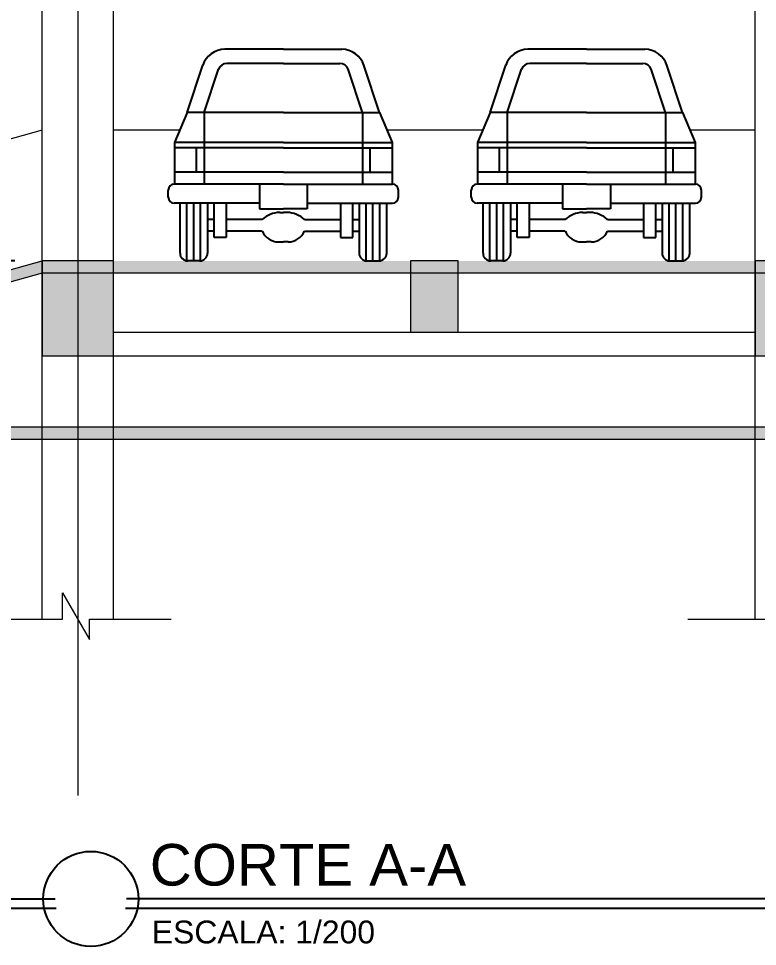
# Model space of a CAD drawing. Header units: millimetres. Extents: x 485872 to 486142, y -52344 to -52207.
# Drawn here: x 486095.54 to 486101.76, y -52343.65 to -52335.84 of the extents above; entities that cross this region are included whole.
import ezdxf

# ---------------------------------------------------------------- set-up
doc = ezdxf.new("R2010")
doc.units = ezdxf.units.MM
doc.header["$LTSCALE"] = 15
doc.header["$PDMODE"] = 2
doc.header["$PDSIZE"] = -10
doc.linetypes.add('DASHDOTX2', pattern=[50.8, 25.4, -12.7, 0, -12.7])
doc.layers.add('G', color=8, linetype='Continuous')
doc.styles.add('ATTR', font='romans.shx', dxfattribs={"width": 0.8, "height": 0.7})
doc.styles.add('SANSSERIF', font='sas_____.pfb')
doc.styles.get("Standard").update_dxf_attribs({"font": ''})
doc.styles.get('Standard').set_extended_font_data('Flux Architect', italic=True)
doc.dimstyles.get("Standard").update_dxf_attribs({"dimtxt": 0.2, "dimasz": 0.15, "dimexe": 0.1, "dimexo": 0.3, "dimgap": 0.1, "dimtad": 1, "dimzin": 0, "dimdsep": 46, "dimtxsty": 'Standard', "dimblk": 'ARCHTICK', "dimcen": 0.09, "dimdle": 0.1, "dimclrd": 4, "dimclrt": 2, "dimadec": 0, "dimazin": 0, "dimtfac": 1, "dimtofl": 0, "dimtmove": 0, "dimatfit": 3, "dimfxl": 1, "dimtfillclr": 1, "dimtolj": 1, "dimtzin": 0, "dimarcsym": 1})

# ---------------------------------------------------------------- blocks, each defined once
blk = doc.blocks.new('Bronco BV')
at = {"linetype": 'Continuous'}
for p, q in [((0, 67.07), (-18.5, 67.07)), ((0, 67.07), (18.5, 67.07)), ((-30.49, 47.08), (-25.52, 62)), ((0, 62.58), (-17.94, 62.58)), ((0, 62.58), (17.94, 62.58)), ((30.49, 47.08), (25.52, 62)), ((-25.06, 47.08), (-20.52, 60.71)), ((25.06, 47.08), (20.52, 60.71)), ((-30.49, 47.08), (-34.45, 37.5)), ((0, 47.08), (-30.49, 47.08)), ((-25.06, 47.08), (-25.06, 24.36)), ((0, 47.08), (30.49, 47.08)), ((25.06, 47.08), (25.06, 24.36)), ((30.49, 47.08), (34.45, 37.5)), ((0, 37.5), (-34.45, 37.5)), ((-34.45, 37.5), (-34.45, 24.36)), ((0, 35.88), (-34.45, 35.88)), ((-27.53, 28.15), (-27.53, 35.88)), ((0, 37.5), (34.45, 37.5)), ((0, 35.88), (34.45, 35.88)), ((27.53, 28.15), (27.53, 35.88)), ((34.45, 37.5), (34.45, 24.36)), ((0, 28.15), (-34.45, 28.15)), ((0, 28.15), (34.45, 28.15)), ((0, 24.36), (-34.57, 24.36)), ((-7.6, 24.36), (-7.6, 16.54)), ((0, 24.36), (34.57, 24.36)), ((7.6, 24.36), (7.6, 16.54)), ((-36.45, 20.16), (-36.45, 22.47)), ((36.45, 20.16), (36.45, 22.47)), ((-7.6, 18.28), (-34.57, 18.28)), ((-32.74, 2.44), (-32.74, 18.28)), ((-30.56, 0.01), (-30.56, 18.28)), ((-28.38, 0), (-28.38, 18.28)), ((-26.2, 0.01), (-26.2, 18.28)), ((-24.02, 18.28), (-24.02, 2.44)), ((-21.97, 7.44), (-21.97, 18.28)), ((-18.14, 18.28), (-18.14, 7.44)), ((7.6, 18.28), (34.57, 18.28)), ((18.14, 18.28), (18.14, 7.44)), ((21.97, 7.44), (21.97, 18.28)), ((24.02, 18.28), (24.02, 2.44)), ((26.2, 0.01), (26.2, 18.28)), ((28.38, 0), (28.38, 18.28)), ((30.56, 0.01), (30.56, 18.28)), ((32.74, 2.44), (32.74, 18.28)), ((-7.6, 16.54), (0, 16.54)), ((-1.15, 15.33), (0, 15.33)), ((7.6, 16.54), (0, 16.54)), ((1.15, 15.33), (0, 15.33)), ((-21.97, 13.1), (-24.02, 13.1)), ((-6.7, 13.1), (-18.14, 13.1)), ((6.7, 13.1), (18.14, 13.1)), ((21.97, 13.1), (24.02, 13.1)), ((-21.97, 9.45), (-24.02, 9.45)), ((-6.7, 9.45), (-18.14, 9.45)), ((6.7, 9.45), (18.14, 9.45)), ((21.97, 9.45), (24.02, 9.45)), ((-18.14, 7.44), (-21.97, 7.44)), ((-1.5, 6.02), (0, 6.02)), ((1.5, 6.02), (0, 6.02)), ((18.14, 7.44), (21.97, 7.44)), ((-26.46, 0), (-30.3, 0)), ((26.46, 0), (30.3, 0))]:
    blk.add_line(p, q, dxfattribs=at)
for centre, radius, start, end in [((-18.5, 59.66), 7.4, 90, 161.6018), ((18.5, 59.66), 7.4, 18.3982, 90), ((-17.94, 59.85), 2.73, 90, 161.6018), ((17.94, 59.85), 2.73, 18.3982, 90), ((-34.57, 22.47), 1.88, 90, 180), ((34.57, 22.47), 1.88, 0, 90), ((-34.57, 20.16), 1.88, 180, 270), ((34.57, 20.16), 1.88, 270, 0), ((-1.15, 7.32), 8.01, 90, 133.8551), ((1.15, 7.32), 8.01, 46.1449, 90), ((-1.5, 11.68), 5.66, 203.2003, 270), ((1.5, 11.68), 5.66, 270, 336.7997), ((-30.3, 2.44), 2.44, 180, 270), ((-26.46, 2.44), 2.44, 270, 0), ((26.46, 2.44), 2.44, 180, 270), ((30.3, 2.44), 2.44, 270, 0)]:
    blk.add_arc(centre, radius, start, end, dxfattribs=at)
at = {"style": 'ATTR', "width": 0.8, "flags": 9}
blk.add_attdef('ESTCODE', (0, 0), '', height=0.0146, dxfattribs=at)
blk = doc.blocks.new('bihind car')
at = {"lineweight": 5, "xscale": 26.56285874016432, "yscale": 26.56285874016432, "zscale": 26.56285874016432}
blk.add_blockref('Bronco BV', (710396.4, -58255.1), dxfattribs=at)
blk = doc.blocks.new('01')
at = {"color": 1, "lineweight": -3}
for p, q in [((759112.1, -50321), (759787.5, -50321)), ((769811.4, -50321), (760387.5, -50321)), ((759795.6, -50401), (759112.1, -50401)), ((769811.4, -50401), (760379.5, -50401))]:
    blk.add_line(p, q, dxfattribs=at)
blk.add_circle((760087.5, -50321), 400, dxfattribs=at)
blk = doc.blocks.new('_ArchTick')
at = {"color": 0, "const_width": 0.15}
blk.add_lwpolyline([(-0.5, -0.5), (0.5, 0.5)], dxfattribs=at)
blk = doc.blocks.new('*D195')
at = {"color": 4, "linetype": 'Continuous', "lineweight": -2, "transparency": 16777216}
blk.add_line((486091.3396, -52339.3766), (486091.3396, -52337.7766), dxfattribs=at)
at = {"color": 0, "linetype": 'Continuous', "lineweight": -2, "transparency": 16777216}
for p, q in [((486095.5089, -52337.8766), (486091.2396, -52337.8766)), ((486093.4289, -52339.2766), (486091.2396, -52339.2766))]:
    blk.add_line(p, q, dxfattribs=at)
at = {"layer": 'Defpoints', "color": 0, "linetype": 'Continuous', "lineweight": 13, "transparency": 16777216}
for p in [(486091.3396, -52337.8766), (486095.8089, -52337.8766), (486093.7289, -52339.2766)]:
    blk.add_point(p, dxfattribs=at)
at = {"color": 4, "linetype": 'Continuous', "lineweight": -2, "transparency": 16777216, "xscale": 0.15, "yscale": 0.15, "zscale": 0.15}
for p, rotation in [((486091.3396, -52337.8766), 90), ((486091.3396, -52339.2766), 270)]:
    blk.add_blockref('_ArchTick', p, dxfattribs=dict(at, rotation=rotation))
at = {"color": 2, "linetype": 'Continuous', "lineweight": 13, "transparency": 16777216, "insert": (486091.1374, -52338.5766), "char_height": 0.2, "attachment_point": 5, "rotation": 90}
blk.add_mtext('\\A1;1.40', dxfattribs=at)
blk = doc.blocks.new('*D196')
at = {"color": 4, "linetype": 'Continuous', "lineweight": -2, "transparency": 16777216}
blk.add_line((486091.3396, -52337.9766), (486091.3396, -52335.0766), dxfattribs=at)
at = {"color": 0, "linetype": 'Continuous', "lineweight": -2, "transparency": 16777216}
for p, q in [((486096.1089, -52335.1766), (486091.2396, -52335.1766)), ((486095.5089, -52337.8766), (486091.2396, -52337.8766))]:
    blk.add_line(p, q, dxfattribs=at)
at = {"layer": 'Defpoints', "color": 0, "linetype": 'Continuous', "lineweight": 13, "transparency": 16777216}
for p in [(486091.3396, -52335.1766), (486096.4089, -52335.1766), (486095.8089, -52337.8766)]:
    blk.add_point(p, dxfattribs=at)
at = {"color": 4, "linetype": 'Continuous', "lineweight": -2, "transparency": 16777216, "xscale": 0.15, "yscale": 0.15, "zscale": 0.15}
for p, rotation in [((486091.3396, -52335.1766), 90), ((486091.3396, -52337.8766), 270)]:
    blk.add_blockref('_ArchTick', p, dxfattribs=dict(at, rotation=rotation))
at = {"color": 2, "linetype": 'Continuous', "lineweight": 13, "transparency": 16777216, "insert": (486091.1374, -52336.5266), "char_height": 0.2, "attachment_point": 5, "rotation": 90}
blk.add_mtext('\\A1;2.70', dxfattribs=at)

msp = doc.modelspace()

# ---------------------------------------------------------------- hatches: boundary and pattern name
at = {"linetype": 'Continuous', "lineweight": 13}
h = msp.add_hatch(color=256, dxfattribs=at)
h.dxf.hatch_style = 1
h.paths.add_polyline_path([(486095.7389, -52337.8766), (486095.7389, -52337.9805), (486091.1097, -52339.2766), (486090.7389, -52339.2766)])
h = msp.add_hatch(color=256, dxfattribs=at)
h.dxf.hatch_style = 1
h.paths.add_polyline_path([(486127.3389, -52337.8766), (486095.7389, -52337.8766), (486095.7389, -52337.9766), (486127.3389, -52337.9766)])
h = msp.add_hatch(color=256, dxfattribs=at)
h.dxf.hatch_style = 1
h.paths.add_polyline_path([(486095.7389, -52338.6766), (486096.3389, -52338.6766), (486096.3389, -52337.8766), (486095.7389, -52337.8766)])
h = msp.add_hatch(color=256, dxfattribs=at)
h.dxf.hatch_style = 1
h.paths.add_polyline_path([(486098.8389, -52338.4766), (486099.2389, -52338.4766), (486099.2389, -52337.8766), (486098.8389, -52337.8766)])
h = msp.add_hatch(color=256, dxfattribs=at)
h.dxf.hatch_style = 1
h.paths.add_polyline_path([(486101.7389, -52338.6766), (486102.3389, -52338.6766), (486102.3389, -52337.8766), (486101.7389, -52337.8766)])
h = msp.add_hatch(color=256, dxfattribs=at)
h.dxf.hatch_style = 1
h.paths.add_polyline_path([(486135.5128, -52339.2766), (486086.9039, -52339.2766), (486086.9039, -52339.3766), (486135.5128, -52339.3766)])

# ---------------------------------------------------------------- linework, layer by layer
at = {"color": 6, "linetype": 'DASHDOTX2', "lineweight": 13}
msp.add_line((486096.0389, -52330.8766), (486096.0389, -52342.3766), dxfattribs=at)
at = {"linetype": 'Continuous', "lineweight": 13}
for p, q in [((486096.3389, -52340.891), (486096.3389, -52333.6159)), ((486095.7389, -52339.2766), (486095.7389, -52334.3766)), ((486095.7389, -52340.891), (486095.7389, -52334.8175)), ((486096.8955, -52336.7766), (486096.3389, -52336.7766)), ((486099.4458, -52336.7766), (486098.6396, -52336.7766)), ((486101.7389, -52336.7766), (486101.1899, -52336.7766))]:
    msp.add_line(p, q, dxfattribs=at)
msp.add_lwpolyline([(486095.7389, -52336.7766), (486091.104, -52338.0744, 0.336332), (486090.7389, -52338.5559), (486090.7389, -52339.2766)], format="xyb", dxfattribs=at)
for points in [[(486095.7389, -52337.8766), (486095.7389, -52337.9805), (486091.1097, -52339.2766), (486090.7389, -52339.2766), (486095.7389, -52337.8766), (486095.7389, -52337.9766), (486127.3389, -52337.9766), (486127.3389, -52337.8766)], [(486096.3389, -52338.4766), (486101.7389, -52338.4766)], [(486096.3389, -52338.6766), (486101.7389, -52338.6766)], [(486095.1717, -52340.891), (486095.9089, -52340.891), (486095.9089, -52340.6709), (486096.1371, -52341.0633), (486096.1371, -52340.891), (486096.8226, -52340.891)], [(486101.1717, -52340.891), (486101.9089, -52340.891), (486101.9089, -52340.6709), (486102.1371, -52341.0633), (486102.1371, -52340.891), (486102.8226, -52340.891)]]:
    msp.add_lwpolyline(points, dxfattribs=at)
for points in [[(486095.7389, -52338.6766), (486096.3389, -52338.6766), (486096.3389, -52337.8766), (486095.7389, -52337.8766)], [(486098.8389, -52338.4766), (486099.2389, -52338.4766), (486099.2389, -52337.8766), (486098.8389, -52337.8766)], [(486101.7389, -52338.6766), (486102.3389, -52338.6766), (486102.3389, -52337.8766), (486101.7389, -52337.8766)], [(486135.5128, -52339.2766), (486086.9039, -52339.2766), (486086.9039, -52339.3766), (486135.5128, -52339.3766)]]:
    msp.add_lwpolyline(points, close=True, dxfattribs=at)
at = {"layer": 'G', "lineweight": 0}
msp.add_line((486101.7389, -52340.891), (486101.7389, -52331.6766), dxfattribs=at)

# ---------------------------------------------------------------- block references
at = {"linetype": 'Continuous', "lineweight": 13, "xscale": 0.001, "yscale": 0.001, "zscale": 0.001}
for p in [(485387.3711, -52279.6216), (485389.9214, -52279.6216)]:
    msp.add_blockref('bihind car', p, dxfattribs=at)
at = {"color": 1, "linetype": 'Continuous', "lineweight": 13, "xscale": 0.001, "yscale": 0.001, "zscale": 0.001}
msp.add_blockref('01', (485336.0596, -52292.9259), dxfattribs=at)

# ---------------------------------------------------------------- texts
at = {"color": 3, "lineweight": -3, "style": 'SANSSERIF'}
for s, height, p in [('CORTE A-A', 0.35, (486096.6436, -52343.1346)), ('ESCALA: 1/200', 0.192, (486096.6605, -52343.6213))]:
    msp.add_text(s, height=height, dxfattribs=at).set_placement(p)

# ---------------------------------------------------------------- dimensions: what is measured, and where the dimension line sits
at = {"linetype": 'Continuous', "lineweight": 13}
dim = msp.add_linear_dim(base=(486091.3396, -52335.1766), p1=(486095.8089, -52337.8766), p2=(486096.4089, -52335.1766), angle=90, dimstyle='Standard', override={"dimtmove": 1}, dxfattribs=at)
dim.commit()
dim.dimension.update_dxf_attribs({"geometry": '*D196', "text_midpoint": (486091.1374, -52336.5266)})
dim = msp.add_linear_dim(base=(486091.3396, -52337.8766), p1=(486093.7289, -52339.2766), p2=(486095.8089, -52337.8766), angle=90, dimstyle='Standard', dxfattribs=at)
dim.commit()
dim.dimension.update_dxf_attribs({"geometry": '*D195', "text_midpoint": (486091.1374, -52338.5766)})

doc.saveas('drawing.dxf')
